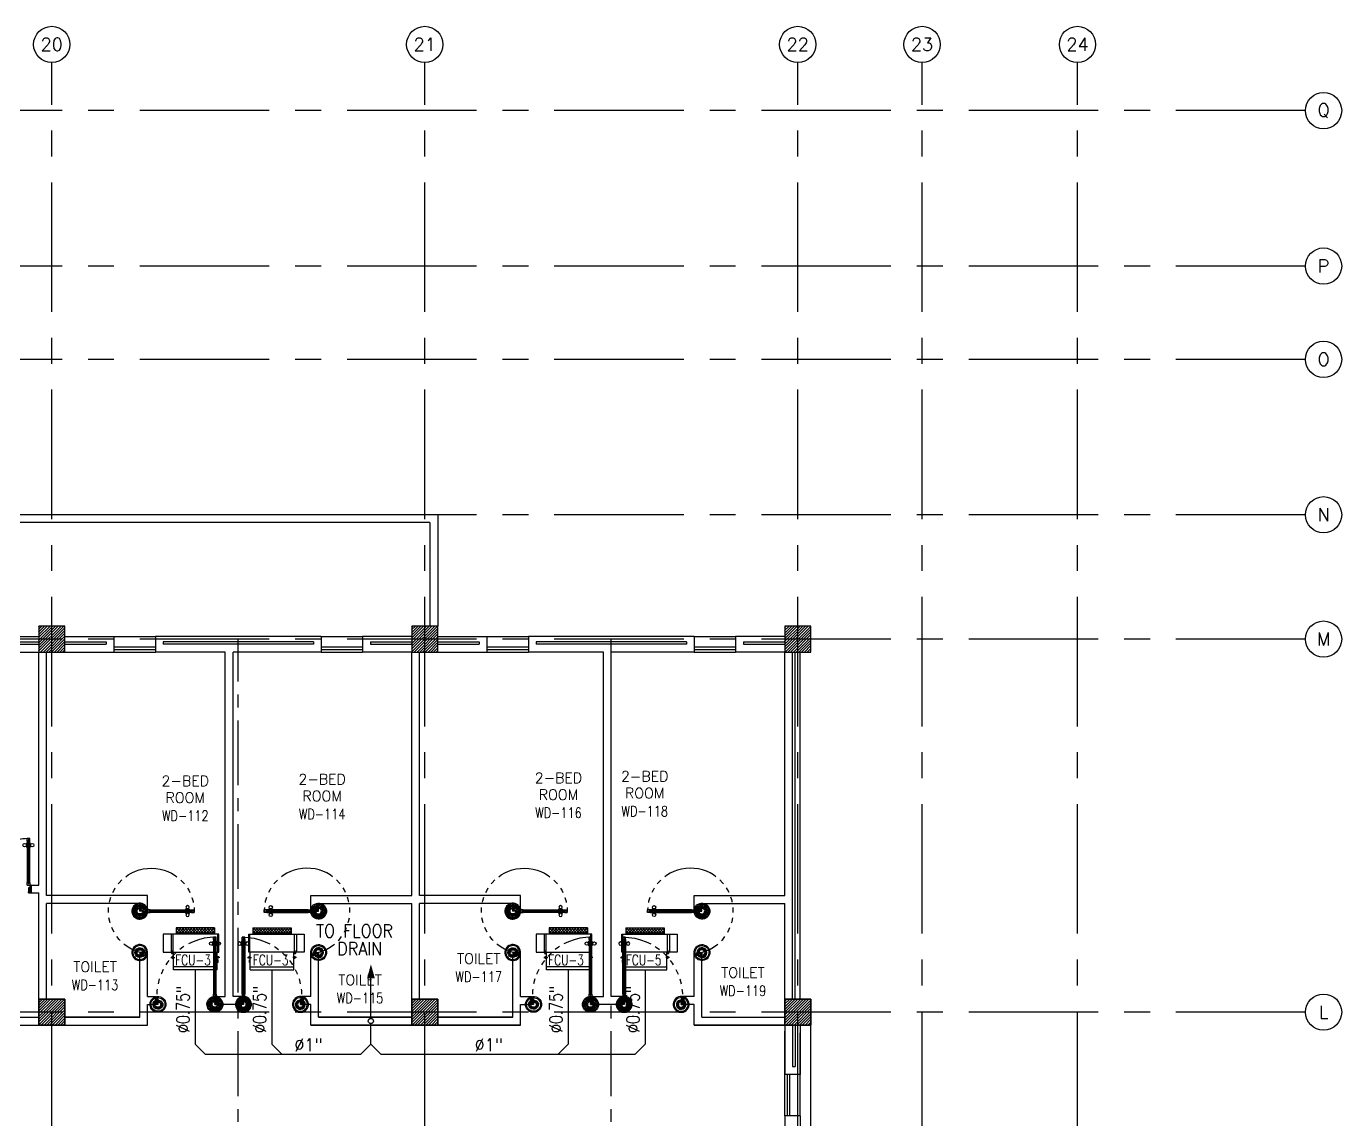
# Model space of a CAD drawing. Extents: x 417866242 to 417866469, y 43498047 to 43498124.
# Drawn here: x 417866443.47 to 417866468.86, y 43498103.13 to 43498124.24 of the extents above; entities that cross this region are included whole.
import ezdxf
from ezdxf.enums import TextEntityAlignment as Align

# ---------------------------------------------------------------- set-up
doc = ezdxf.new("R2010")
doc.units = 0
doc.header["$MEASUREMENT"] = 0
for name, pattern in [('CENTER', [2, 1.25, -0.25, 0.25, -0.25]), ('CENTERX2', [4, 2.5, -0.5, 0.5, -0.5]), ('HIDDEN', [0.375, 0.25, -0.125])]:
    doc.linetypes.add(name, pattern=pattern)
doc.layers.get('0').update_dxf_attribs({"linetype": 'CONTINUOUS'})
for name, color, linetype in [('AC-CD', 6, 'CONTINUOUS'), ('AC-TEXT', 2, 'CONTINUOUS'), ('AX-CR', 7, 'CONTINUOUS'), ('AX-TXT', 2, 'CONTINUOUS'), ('AXES', 11, 'CENTERX2'), ('AXES1', 11, 'CENTER'), ('COL', 11, 'CONTINUOUS'), ('DOOR', 11, 'CONTINUOUS'), ('FCU', 6, 'CONTINUOUS'), ('HAT', 11, 'CONTINUOUS'), ('INSUL', 11, 'CONTINUOUS'), ('M-TEXT', 2, 'CONTINUOUS'), ('P-SOLIDWASTE', 6, 'CONTINUOUS'), ('PROJ-L', 11, 'CONTINUOUS'), ('RM-NAME', 11, 'CONTINUOUS'), ('RM-NO', 11, 'CONTINUOUS'), ('WALL', 11, 'CONTINUOUS'), ('WIN', 11, 'CONTINUOUS')]:
    doc.layers.add(name, color=color, linetype=linetype)
doc.styles.add('ROMANS', font='ROMANS.shx', dxfattribs={"width": 0.6})

# ---------------------------------------------------------------- blocks, each defined once
blk = doc.blocks.new('*X62')
at = {"color": 0}
for p, q in [((253129, 177132), (253586, 177590)), ((253129, 177185), (253533, 177590)), ((253129, 177238), (253480, 177590)), ((253129, 177291), (253427, 177590)), ((253129, 177344), (253374, 177590)), ((253129, 177397), (253321, 177590)), ((253129, 177450), (253268, 177590)), ((253129, 177503), (253215, 177590)), ((253129, 177557), (253162, 177590)), ((253139, 177090), (253629, 177579)), ((253192, 177090), (253629, 177526)), ((253245, 177090), (253629, 177473)), ((253298, 177090), (253629, 177420)), ((253351, 177090), (253629, 177367)), ((253404, 177090), (253629, 177314)), ((253457, 177090), (253629, 177261)), ((253510, 177090), (253629, 177208)), ((253563, 177090), (253629, 177155)), ((253616, 177090), (253629, 177102))]:
    blk.add_line(p, q, dxfattribs=at)
blk = doc.blocks.new('*X63')
at = {"color": 0}
for p, q in [((245927, 177090), (246427, 177590)), ((245929, 177145), (246374, 177590)), ((245929, 177198), (246321, 177590)), ((245929, 177251), (246267, 177590)), ((245929, 177304), (246214, 177590)), ((245929, 177357), (246161, 177590)), ((245929, 177410), (246108, 177590)), ((245929, 177463), (246055, 177590)), ((245929, 177516), (246002, 177590)), ((245929, 177569), (245949, 177590)), ((245980, 177090), (246429, 177539)), ((246033, 177090), (246429, 177486)), ((246086, 177090), (246429, 177433)), ((246139, 177090), (246429, 177380)), ((246192, 177090), (246429, 177327)), ((246245, 177090), (246429, 177274)), ((246298, 177090), (246429, 177220)), ((246351, 177090), (246429, 177167)), ((246404, 177090), (246429, 177114))]:
    blk.add_line(p, q, dxfattribs=at)
blk = doc.blocks.new('*X64')
at = {"color": 0}
for p, q in [((238729, 177104), (239214, 177590)), ((238729, 177157), (239161, 177590)), ((238729, 177210), (239108, 177590)), ((238729, 177263), (239055, 177590)), ((238729, 177316), (239002, 177590)), ((238729, 177369), (238949, 177590)), ((238729, 177422), (238896, 177590)), ((238729, 177475), (238843, 177590)), ((238729, 177528), (238790, 177590)), ((238729, 177581), (238737, 177590)), ((238767, 177090), (239229, 177551)), ((238820, 177090), (239229, 177498)), ((238873, 177090), (239229, 177445)), ((238926, 177090), (239229, 177392)), ((238979, 177090), (239229, 177339)), ((239032, 177090), (239229, 177286)), ((239085, 177090), (239229, 177233)), ((239138, 177090), (239229, 177180)), ((239191, 177090), (239229, 177127))]:
    blk.add_line(p, q, dxfattribs=at)
blk = doc.blocks.new('DOOR100')
at = {"layer": 'DOOR', "color": 7, "linetype": 'ByBlock'}
for p, q in [((-75, 1250), (-75, 1300)), ((-75, 1300), (-25, 1300)), ((-25, 1300), (-75, 1300)), ((-58, 1250), (-58, 1270)), ((-42, 1270), (-58, 1270)), ((-42, 1250), (-42, 1270)), ((-25, 1250), (-25, 1300)), ((-91, 1205), (-91, 1140)), ((-82, 1205), (-91, 1205)), ((-82, 1140), (-91, 1140)), ((-82, 1128), (-82, 1218)), ((-75, 1218), (-82, 1218)), ((-82, 1205), (-82, 1140)), ((-75, 1128), (-82, 1128)), ((-58, 1250), (-75, 1250)), ((-25, 1250), (-42, 1250)), ((-25, 1218), (-18, 1218)), ((-25, 1128), (-18, 1128)), ((-18, 1128), (-18, 1218)), ((-18, 1205), (-18, 1140)), ((-18, 1205), (-9, 1205)), ((-18, 1140), (-9, 1140)), ((-9, 1205), (-9, 1140)), ((-1200, 0), (-1200, 150)), ((-1200, 150), (-1175, 150)), ((-1200, 150), (-1200, 0)), ((-1150, 0), (-1200, 114)), ((-1150, 0), (-1200, 40)), ((-1150, 0), (-1200, 0)), ((-1175, 150), (-1175, 100)), ((-1175, 100), (-1150, 100)), ((-1150, 0), (-1163, 100)), ((-1150, 100), (-1150, 0)), ((-75, 200), (-58, 200)), ((-75, 150), (-75, 200)), ((-75, 150), (-25, 150)), ((-58, 200), (-58, 180)), ((-58, 180), (-42, 180)), ((-50, 0), (0, 114)), ((-50, 100), (-50, 0)), ((-50, 0), (-37, 100)), ((-25, 100), (-50, 100)), ((-50, 0), (0, 40)), ((-50, 0), (0, 0)), ((-42, 200), (-25, 200)), ((-42, 180), (-42, 200)), ((-25, 200), (-25, 150)), ((0, 150), (-25, 150)), ((-25, 150), (-25, 100)), ((0, 0), (0, 150)), ((0, 150), (0, 0))]:
    blk.add_line(p, q, dxfattribs=at)
at = {"layer": 'DOOR', "linetype": 'ByBlock'}
for p, q in [((-75, 1250), (-75, 200)), ((-58, 200), (-58, 1250)), ((-42, 200), (-42, 1250)), ((-25, 200), (-25, 1250))]:
    blk.add_line(p, q, dxfattribs=at)
at = {"layer": 'DOOR', "color": 7, "linetype": 'ByBlock'}
for centre in [(-124, 1173), (24, 1173)]:
    blk.add_circle(centre, 32.4, dxfattribs=at)
at = {"layer": 'DOOR', "linetype": 'HIDDEN', "ltscale": 0.5}
blk.add_arc((-25, 150), 1150, 90, 180, dxfattribs=at)
at = {"layer": 'DOOR', "color": 7, "linetype": 'ByBlock'}
for centre, radius, start, end in [((-1150, 0), 154, 103.7142, 108.8947), ((-1150, 0), 134, 100.72, 111.8402), ((-1150, 0), 94.4, 90, 121.9818), ((-1150, 0), 74.4, 90, 132.2236), ((-1150, 0), 54.4, 90, 156.7926), ((-1150, 0), 34.4, 90, 180), ((-1150, 0), 14.4, 90, 180), ((-50, 0), 94.4, 58.0182, 90), ((-50, 0), 74.4, 47.7764, 90), ((-50, 0), 54.4, 23.2074, 90), ((-50, 0), 34.4, 0, 90), ((-50, 0), 14.4, 0, 90), ((-50, 0), 134, 68.1598, 79.28), ((-50, 0), 114, 64.0838, 77.3774), ((-50, 0), 154, 71.1053, 76.2858)]:
    blk.add_arc(centre, radius, start, end, dxfattribs=at)
blk = doc.blocks.new('DOOR90')
at = {"layer": 'DOOR', "color": 7, "linetype": 'ByBlock'}
for p, q in [((-150, 0), (0, 0)), ((-150, 0), (-150, -25)), ((0, -50), (-114, 0)), ((0, -50), (-40, 0)), ((0, -50), (0, 0)), ((-1000, -25), (-1050, -25)), ((-1050, -75), (-1050, -25)), ((-1050, -25), (-1050, -75)), ((-1000, -75), (-1050, -75)), ((-1000, -42), (-1020, -42)), ((-1020, -42), (-1020, -58)), ((-1000, -58), (-1020, -58)), ((-1000, -25), (-1000, -42)), ((-1000, -58), (-1000, -75)), ((-878, -18), (-968, -18)), ((-968, -25), (-968, -18)), ((-968, -75), (-968, -82)), ((-878, -82), (-968, -82)), ((-955, -9), (-890, -9)), ((-955, -18), (-955, -9)), ((-955, -18), (-890, -18)), ((-955, -82), (-890, -82)), ((-955, -82), (-955, -91)), ((-955, -91), (-890, -91)), ((-890, -18), (-890, -9)), ((-890, -82), (-890, -91)), ((-878, -25), (-878, -18)), ((-878, -75), (-878, -82)), ((-200, -25), (-150, -25)), ((-200, -42), (-200, -25)), ((-180, -42), (-200, -42)), ((-200, -58), (-180, -58)), ((-200, -75), (-200, -58)), ((-150, -75), (-200, -75)), ((-180, -58), (-180, -42)), ((-150, -25), (-100, -25)), ((-150, -75), (-150, -25)), ((-100, -25), (-100, -50)), ((0, -50), (-100, -37)), ((-100, -50), (0, -50)), ((-150, -875), (-100, -875)), ((-150, -900), (-150, -875)), ((-150, -900), (0, -900)), ((0, -900), (-150, -900)), ((0, -850), (-114, -900)), ((-100, -875), (-100, -850)), ((0, -850), (-100, -863)), ((-100, -850), (0, -850)), ((0, -850), (-40, -900)), ((0, -850), (0, -900))]:
    blk.add_line(p, q, dxfattribs=at)
at = {"layer": 'DOOR', "linetype": 'ByBlock'}
for p, q in [((-200, -25), (-1000, -25)), ((-200, -42), (-1000, -42)), ((-200, -58), (-1000, -58)), ((-1000, -75), (-200, -75))]:
    blk.add_line(p, q, dxfattribs=at)
at = {"layer": 'DOOR', "color": 7, "linetype": 'ByBlock'}
for centre in [(-923, 24), (-923, -124)]:
    blk.add_circle(centre, 32.4, dxfattribs=at)
for centre, radius, start, end in [((0, -50), 154, 161.1053, 166.2858), ((0, -50), 94.4, 148.0182, 180), ((0, -50), 134, 158.1598, 169.28), ((0, -50), 114, 154.0838, 167.3774), ((0, -50), 74.4, 137.7764, 180), ((0, -50), 54.4, 113.2074, 180), ((0, -50), 34.4, 90, 180), ((0, -50), 14.4, 90, 180), ((0, -850), 154, 193.7142, 198.8947), ((0, -850), 134, 190.72, 201.8402), ((0, -850), 94.4, 180, 211.9818), ((0, -850), 74.4, 180, 222.2236), ((0, -850), 54.4, 180, 246.7926), ((0, -850), 34.4, 180, 270), ((0, -850), 14.4, 180, 270)]:
    blk.add_arc(centre, radius, start, end, dxfattribs=at)
at = {"layer": 'DOOR', "linetype": 'HIDDEN', "ltscale": 0.5}
blk.add_arc((-222, -50), 828, 178.2701, 275.003, dxfattribs=at)
blk = doc.blocks.new('*X71')
at = {"color": 0}
for p, q in [((253129, 169920), (253599, 170390)), ((253129, 169973), (253545, 170390)), ((253129, 170026), (253492, 170390)), ((253129, 170079), (253439, 170390)), ((253129, 170132), (253386, 170390)), ((253129, 170185), (253333, 170390)), ((253129, 170238), (253280, 170390)), ((253129, 170291), (253227, 170390)), ((253129, 170344), (253174, 170390)), ((253152, 169890), (253629, 170367)), ((253205, 169890), (253629, 170314)), ((253258, 169890), (253629, 170261)), ((253311, 169890), (253629, 170208)), ((253364, 169890), (253629, 170155)), ((253417, 169890), (253629, 170102)), ((253470, 169890), (253629, 170049)), ((253523, 169890), (253629, 169996)), ((253576, 169890), (253629, 169942))]:
    blk.add_line(p, q, dxfattribs=at)
blk = doc.blocks.new('COL50')
at = {"layer": 'COL'}
blk.add_lwpolyline([(-250, 250), (-250, -250), (250, -250), (250, 250)], close=True, dxfattribs=at)
blk = doc.blocks.new('*X70')
at = {"color": 0}
for p, q in [((245929, 169932), (246386, 170390)), ((245929, 169985), (246333, 170390)), ((245929, 170038), (246280, 170390)), ((245929, 170091), (246227, 170390)), ((245929, 170144), (246174, 170390)), ((245929, 170197), (246121, 170390)), ((245929, 170250), (246068, 170390)), ((245929, 170303), (246015, 170390)), ((245929, 170357), (245962, 170390)), ((245939, 169890), (246429, 170379)), ((245992, 169890), (246429, 170326)), ((246045, 169890), (246429, 170273)), ((246098, 169890), (246429, 170220)), ((246151, 169890), (246429, 170167)), ((246204, 169890), (246429, 170114)), ((246257, 169890), (246429, 170061)), ((246310, 169890), (246429, 170008)), ((246363, 169890), (246429, 169955)), ((246416, 169890), (246429, 169902))]:
    blk.add_line(p, q, dxfattribs=at)
blk = doc.blocks.new('*X69')
at = {"color": 0}
for p, q in [((238727, 169890), (239227, 170390)), ((238729, 169945), (239174, 170390)), ((238729, 169998), (239121, 170390)), ((238729, 170051), (239067, 170390)), ((238729, 170104), (239014, 170390)), ((238729, 170157), (238961, 170390)), ((238729, 170210), (238908, 170390)), ((238729, 170263), (238855, 170390)), ((238729, 170316), (238802, 170390)), ((238729, 170369), (238749, 170390)), ((238780, 169890), (239229, 170339)), ((238833, 169890), (239229, 170286)), ((238886, 169890), (239229, 170233)), ((238939, 169890), (239229, 170180)), ((238992, 169890), (239229, 170127)), ((239045, 169890), (239229, 170074)), ((239098, 169890), (239229, 170020)), ((239151, 169890), (239229, 169967)), ((239204, 169890), (239229, 169914))]:
    blk.add_line(p, q, dxfattribs=at)
blk = doc.blocks.new('AXR')
at = {"layer": 'AX-CR'}
blk.add_circle((350, 0), 350, dxfattribs=at)
at = {"layer": 'AX-TXT', "style": 'ROMANS'}
blk.add_attdef('AX', text='', height=250, dxfattribs=at).set_placement((350, 0), align=Align.MIDDLE)
blk = doc.blocks.new('AXU')
at = {"layer": 'AX-CR'}
blk.add_circle((0, 350), 350, dxfattribs=at)
at = {"layer": 'AX-TXT', "style": 'ROMANS'}
blk.add_attdef('AX', text='', height=250, dxfattribs=at).set_placement((0, 350), align=Align.MIDDLE)
blk = doc.blocks.new('*X100')
at = {"color": 0}
for p, q in [((16890, -2467), (16943, -2414)), ((16890, -2520), (16990, -2420)), ((16990, -2565), (16890, -2465)), ((16890, -2573), (16990, -2473)), ((16990, -2619), (16890, -2519)), ((16890, -2626), (16990, -2526)), ((16990, -2512), (16892, -2414)), ((16990, -2459), (16945, -2414)), ((16990, -2672), (16890, -2572)), ((16890, -2679), (16990, -2579)), ((16990, -2725), (16890, -2625)), ((16890, -2732), (16990, -2632)), ((16990, -2778), (16890, -2678)), ((16890, -2785), (16990, -2685)), ((16990, -2831), (16890, -2731)), ((16890, -2838), (16990, -2738)), ((16990, -2884), (16890, -2784)), ((16890, -2891), (16990, -2791)), ((16990, -2937), (16890, -2837)), ((16890, -2944), (16990, -2844)), ((16990, -2990), (16890, -2890)), ((16890, -2997), (16990, -2897)), ((16990, -3043), (16890, -2943)), ((16890, -3050), (16990, -2950)), ((16990, -3096), (16890, -2996)), ((16890, -3103), (16990, -3003)), ((16990, -3149), (16890, -3049)), ((16944, -3155), (16890, -3102)), ((16892, -3155), (16990, -3056)), ((16945, -3155), (16990, -3109))]:
    blk.add_line(p, q, dxfattribs=at)
blk = doc.blocks.new('*X99')
at = {"color": 0}
for p, q in [((16890, -2467), (16943, -2414)), ((16890, -2520), (16990, -2420)), ((16990, -2565), (16890, -2465)), ((16890, -2573), (16990, -2473)), ((16990, -2619), (16890, -2519)), ((16890, -2626), (16990, -2526)), ((16990, -2512), (16892, -2414)), ((16990, -2459), (16945, -2414)), ((16990, -2672), (16890, -2572)), ((16890, -2679), (16990, -2579)), ((16990, -2725), (16890, -2625)), ((16890, -2732), (16990, -2632)), ((16990, -2778), (16890, -2678)), ((16890, -2785), (16990, -2685)), ((16990, -2831), (16890, -2731)), ((16890, -2838), (16990, -2738)), ((16990, -2884), (16890, -2784)), ((16890, -2891), (16990, -2791)), ((16990, -2937), (16890, -2837)), ((16890, -2944), (16990, -2844)), ((16990, -2990), (16890, -2890)), ((16890, -2997), (16990, -2897)), ((16990, -3043), (16890, -2943)), ((16890, -3050), (16990, -2950)), ((16990, -3096), (16890, -2996)), ((16890, -3103), (16990, -3003)), ((16990, -3149), (16890, -3049)), ((16944, -3155), (16890, -3102)), ((16892, -3155), (16990, -3056)), ((16945, -3155), (16990, -3109))]:
    blk.add_line(p, q, dxfattribs=at)
blk = doc.blocks.new('RM1')
at = {"layer": 'RM-NAME', "style": 'ROMANS'}
for tag, p in [('ROOMNAME1', (0, 324)), ('ROOMNAME2', (0, 0))]:
    blk.add_attdef(tag, text='', height=200, dxfattribs=at).set_placement(p, align=Align.MIDDLE)

msp = doc.modelspace()

# ---------------------------------------------------------------- linework, layer by layer
at = {"layer": 'AC-CD'}
for p, q in [((417866446.727, 43498106.023), (417866446.727, 43498104.592)), ((417866448.208, 43498106.023), (417866448.208, 43498104.592)), ((417866453.927, 43498106.023), (417866453.927, 43498104.592)), ((417866455.414, 43498106.023), (417866455.414, 43498104.592)), ((417866450.122, 43498105.088), (417866450.122, 43498105.908)), ((417866450.122, 43498104.592), (417866450.122, 43498104.988)), ((417866446.727, 43498104.592), (417866446.927, 43498104.392)), ((417866448.208, 43498104.592), (417866448.408, 43498104.392)), ((417866449.922, 43498104.392), (417866450.122, 43498104.592)), ((417866450.322, 43498104.392), (417866450.122, 43498104.592)), ((417866453.927, 43498104.592), (417866453.727, 43498104.392)), ((417866455.414, 43498104.592), (417866455.214, 43498104.392)), ((417866449.922, 43498104.392), (417866446.927, 43498104.392)), ((417866455.214, 43498104.392), (417866450.322, 43498104.392))]:
    msp.add_line(p, q, dxfattribs=at)
msp.add_circle((417866450.122, 43498105.038), 0.05, dxfattribs=at)
at = {"layer": 'AXES'}
for p, q in [((417866443.961, 43498046.724), (417866443.961, 43498123.537)), ((417866451.161, 43498046.724), (417866451.161, 43498123.537)), ((417866458.361, 43498046.724), (417866458.361, 43498123.537)), ((417866460.761, 43498046.724), (417866460.761, 43498123.537)), ((417866463.761, 43498046.724), (417866463.761, 43498123.537)), ((417866468.161, 43498122.609), (417866400.121, 43498122.609)), ((417866468.161, 43498119.609), (417866400.121, 43498119.609)), ((417866468.161, 43498117.809), (417866400.121, 43498117.809)), ((417866468.161, 43498114.809), (417866400.121, 43498114.809)), ((417866468.161, 43498112.409), (417866400.121, 43498112.409)), ((417866468.161, 43498105.209), (417866400.121, 43498105.209))]:
    msp.add_line(p, q, dxfattribs=at)
at = {"layer": 'AXES1'}
for p, q in [((417866447.561, 43498053.589), (417866447.561, 43498112.409)), ((417866454.761, 43498053.589), (417866454.761, 43498112.409))]:
    msp.add_line(p, q, dxfattribs=at)
at = {"layer": 'COL'}
for points in [[(417866444.211, 43498112.159), (417866444.211, 43498112.659), (417866443.711, 43498112.659), (417866443.711, 43498112.159)], [(417866451.411, 43498112.159), (417866451.411, 43498112.659), (417866450.911, 43498112.659), (417866450.911, 43498112.159)], [(417866458.611, 43498112.159), (417866458.611, 43498112.659), (417866458.111, 43498112.659), (417866458.111, 43498112.159)]]:
    msp.add_lwpolyline(points, close=True, dxfattribs=at)
at = {"layer": 'FCU', "color": 3}
for p, q in [((417866446.264, 43498106.712), (417866446.112, 43498106.712)), ((417866446.112, 43498106.712), (417866446.112, 43498106.369)), ((417866446.303, 43498106.369), (417866446.303, 43498106.712)), ((417866447.104, 43498106.834), (417866446.363, 43498106.834)), ((417866446.363, 43498106.834), (417866446.363, 43498106.712)), ((417866447.104, 43498106.734), (417866446.363, 43498106.734)), ((417866447.104, 43498106.834), (417866447.104, 43498106.712)), ((417866447.164, 43498106.369), (417866447.164, 43498106.712)), ((417866447.783, 43498106.369), (417866447.783, 43498106.712)), ((417866447.843, 43498106.834), (417866447.843, 43498106.712)), ((417866447.843, 43498106.834), (417866448.584, 43498106.834)), ((417866447.843, 43498106.734), (417866448.584, 43498106.734)), ((417866448.584, 43498106.834), (417866448.584, 43498106.712)), ((417866448.644, 43498106.369), (417866448.644, 43498106.712)), ((417866448.683, 43498106.712), (417866448.835, 43498106.712)), ((417866448.835, 43498106.712), (417866448.835, 43498106.369)), ((417866453.464, 43498106.712), (417866453.312, 43498106.712)), ((417866453.312, 43498106.712), (417866453.312, 43498106.369)), ((417866453.503, 43498106.369), (417866453.503, 43498106.712)), ((417866454.304, 43498106.834), (417866453.563, 43498106.834)), ((417866453.563, 43498106.834), (417866453.563, 43498106.712)), ((417866454.304, 43498106.734), (417866453.563, 43498106.734)), ((417866454.304, 43498106.834), (417866454.304, 43498106.712)), ((417866454.364, 43498106.369), (417866454.364, 43498106.712)), ((417866454.983, 43498106.369), (417866454.983, 43498106.712)), ((417866455.043, 43498106.834), (417866455.043, 43498106.712)), ((417866455.043, 43498106.834), (417866455.784, 43498106.834)), ((417866455.043, 43498106.734), (417866455.784, 43498106.734)), ((417866455.784, 43498106.834), (417866455.784, 43498106.712)), ((417866455.844, 43498106.369), (417866455.844, 43498106.712)), ((417866455.883, 43498106.712), (417866456.035, 43498106.712)), ((417866456.035, 43498106.712), (417866456.035, 43498106.369)), ((417866446.112, 43498106.369), (417866446.264, 43498106.369)), ((417866446.261, 43498106.265), (417866446.334, 43498106.265)), ((417866446.276, 43498106.344), (417866446.276, 43498106.369)), ((417866446.276, 43498106.344), (417866446.296, 43498106.344)), ((417866446.281, 43498106.275), (417866446.311, 43498106.275)), ((417866446.281, 43498106.255), (417866446.281, 43498106.275)), ((417866446.281, 43498106.255), (417866446.311, 43498106.255)), ((417866446.286, 43498106.328), (417866446.286, 43498106.396)), ((417866446.296, 43498106.344), (417866446.296, 43498106.369)), ((417866446.296, 43498106.235), (417866446.296, 43498106.292)), ((417866447.206, 43498106.265), (417866447.133, 43498106.265)), ((417866447.186, 43498106.275), (417866447.156, 43498106.275)), ((417866447.186, 43498106.255), (417866447.156, 43498106.255)), ((417866447.171, 43498106.22), (417866447.156, 43498106.22)), ((417866447.171, 43498106.245), (417866447.171, 43498106.292)), ((417866447.171, 43498106.165), (417866447.171, 43498106.22)), ((417866447.186, 43498106.255), (417866447.186, 43498106.275)), ((417866447.742, 43498106.265), (417866447.814, 43498106.265)), ((417866447.761, 43498106.255), (417866447.761, 43498106.275)), ((417866447.761, 43498106.275), (417866447.791, 43498106.275)), ((417866447.761, 43498106.255), (417866447.791, 43498106.255)), ((417866447.776, 43498106.245), (417866447.776, 43498106.292)), ((417866447.776, 43498106.22), (417866447.791, 43498106.22)), ((417866447.776, 43498106.165), (417866447.776, 43498106.22)), ((417866448.686, 43498106.265), (417866448.613, 43498106.265)), ((417866448.666, 43498106.275), (417866448.636, 43498106.275)), ((417866448.666, 43498106.255), (417866448.636, 43498106.255)), ((417866448.651, 43498106.344), (417866448.651, 43498106.369)), ((417866448.671, 43498106.344), (417866448.651, 43498106.344)), ((417866448.651, 43498106.235), (417866448.651, 43498106.292)), ((417866448.661, 43498106.328), (417866448.661, 43498106.396)), ((417866448.666, 43498106.255), (417866448.666, 43498106.275)), ((417866448.671, 43498106.344), (417866448.671, 43498106.369)), ((417866448.835, 43498106.369), (417866448.683, 43498106.369)), ((417866453.312, 43498106.369), (417866453.464, 43498106.369)), ((417866453.461, 43498106.265), (417866453.534, 43498106.265)), ((417866453.476, 43498106.344), (417866453.476, 43498106.369)), ((417866453.476, 43498106.344), (417866453.496, 43498106.344)), ((417866453.481, 43498106.275), (417866453.511, 43498106.275)), ((417866453.481, 43498106.255), (417866453.481, 43498106.275)), ((417866453.481, 43498106.255), (417866453.511, 43498106.255)), ((417866453.486, 43498106.328), (417866453.486, 43498106.396)), ((417866453.496, 43498106.344), (417866453.496, 43498106.369)), ((417866453.496, 43498106.235), (417866453.496, 43498106.292)), ((417866454.406, 43498106.265), (417866454.333, 43498106.265)), ((417866454.386, 43498106.275), (417866454.356, 43498106.275)), ((417866454.386, 43498106.255), (417866454.356, 43498106.255)), ((417866454.371, 43498106.22), (417866454.356, 43498106.22)), ((417866454.371, 43498106.245), (417866454.371, 43498106.292)), ((417866454.371, 43498106.165), (417866454.371, 43498106.22)), ((417866454.386, 43498106.255), (417866454.386, 43498106.275)), ((417866454.942, 43498106.265), (417866455.014, 43498106.265)), ((417866454.961, 43498106.255), (417866454.961, 43498106.275)), ((417866454.961, 43498106.275), (417866454.991, 43498106.275)), ((417866454.961, 43498106.255), (417866454.991, 43498106.255)), ((417866454.976, 43498106.245), (417866454.976, 43498106.292)), ((417866454.976, 43498106.22), (417866454.991, 43498106.22)), ((417866454.976, 43498106.165), (417866454.976, 43498106.22)), ((417866455.886, 43498106.265), (417866455.813, 43498106.265)), ((417866455.866, 43498106.275), (417866455.836, 43498106.275)), ((417866455.866, 43498106.255), (417866455.836, 43498106.255)), ((417866455.851, 43498106.344), (417866455.851, 43498106.369)), ((417866455.871, 43498106.344), (417866455.851, 43498106.344)), ((417866455.851, 43498106.235), (417866455.851, 43498106.292)), ((417866455.861, 43498106.328), (417866455.861, 43498106.396)), ((417866455.866, 43498106.255), (417866455.866, 43498106.275)), ((417866455.871, 43498106.344), (417866455.871, 43498106.369)), ((417866456.035, 43498106.369), (417866455.883, 43498106.369)), ((417866447.156, 43498106.083), (417866446.311, 43498106.083)), ((417866447.171, 43498106.165), (417866447.156, 43498106.165)), ((417866447.776, 43498106.165), (417866447.791, 43498106.165)), ((417866447.791, 43498106.083), (417866448.636, 43498106.083)), ((417866454.356, 43498106.083), (417866453.511, 43498106.083)), ((417866454.371, 43498106.165), (417866454.356, 43498106.165)), ((417866454.976, 43498106.165), (417866454.991, 43498106.165)), ((417866454.991, 43498106.083), (417866455.836, 43498106.083))]:
    msp.add_line(p, q, dxfattribs=at)
at = {"layer": 'FCU', "color": 6}
for p, q in [((417866446.264, 43498106.712), (417866446.264, 43498106.369)), ((417866447.184, 43498106.712), (417866446.264, 43498106.712)), ((417866447.184, 43498106.369), (417866447.184, 43498106.712)), ((417866447.763, 43498106.369), (417866447.763, 43498106.712)), ((417866447.763, 43498106.712), (417866448.683, 43498106.712)), ((417866448.683, 43498106.712), (417866448.683, 43498106.369)), ((417866453.464, 43498106.712), (417866453.464, 43498106.369)), ((417866454.384, 43498106.712), (417866453.464, 43498106.712)), ((417866454.384, 43498106.369), (417866454.384, 43498106.712)), ((417866454.963, 43498106.369), (417866454.963, 43498106.712)), ((417866454.963, 43498106.712), (417866455.883, 43498106.712)), ((417866455.883, 43498106.712), (417866455.883, 43498106.369)), ((417866446.264, 43498106.369), (417866447.184, 43498106.369)), ((417866446.311, 43498106.023), (417866446.311, 43498106.369)), ((417866447.156, 43498106.023), (417866447.156, 43498106.369)), ((417866448.683, 43498106.369), (417866447.763, 43498106.369)), ((417866447.791, 43498106.023), (417866447.791, 43498106.369)), ((417866448.636, 43498106.023), (417866448.636, 43498106.369)), ((417866453.464, 43498106.369), (417866454.384, 43498106.369)), ((417866453.511, 43498106.023), (417866453.511, 43498106.369)), ((417866454.356, 43498106.023), (417866454.356, 43498106.369)), ((417866455.883, 43498106.369), (417866454.963, 43498106.369)), ((417866454.991, 43498106.023), (417866454.991, 43498106.369)), ((417866455.836, 43498106.023), (417866455.836, 43498106.369)), ((417866447.156, 43498106.023), (417866446.311, 43498106.023)), ((417866447.791, 43498106.023), (417866448.636, 43498106.023)), ((417866454.356, 43498106.023), (417866453.511, 43498106.023)), ((417866454.991, 43498106.023), (417866455.836, 43498106.023))]:
    msp.add_line(p, q, dxfattribs=at)
at = {"layer": 'INSUL'}
for p, q in [((417866442.711, 43498112.359), (417866443.711, 43498112.359)), ((417866442.711, 43498112.309), (417866443.711, 43498112.309)), ((417866444.211, 43498112.359), (417866445.011, 43498112.359)), ((417866444.211, 43498112.309), (417866445.011, 43498112.309)), ((417866445.011, 43498112.359), (417866445.011, 43498112.309)), ((417866446.111, 43498112.359), (417866446.111, 43498112.309)), ((417866449.011, 43498112.359), (417866446.111, 43498112.359)), ((417866449.011, 43498112.309), (417866446.111, 43498112.309)), ((417866449.011, 43498112.359), (417866449.011, 43498112.309)), ((417866450.111, 43498112.359), (417866450.111, 43498112.309)), ((417866450.111, 43498112.359), (417866450.911, 43498112.359)), ((417866450.111, 43498112.309), (417866450.911, 43498112.309)), ((417866451.411, 43498112.359), (417866452.211, 43498112.359)), ((417866451.411, 43498112.309), (417866452.211, 43498112.309)), ((417866452.211, 43498112.359), (417866452.211, 43498112.309)), ((417866453.311, 43498112.359), (417866453.311, 43498112.309)), ((417866456.211, 43498112.359), (417866453.311, 43498112.359)), ((417866456.211, 43498112.309), (417866453.311, 43498112.309)), ((417866456.211, 43498112.359), (417866456.211, 43498112.309)), ((417866457.311, 43498112.359), (417866457.311, 43498112.309)), ((417866457.311, 43498112.359), (417866458.111, 43498112.359)), ((417866457.311, 43498112.309), (417866458.111, 43498112.309)), ((417866458.261, 43498105.459), (417866458.261, 43498112.159)), ((417866458.311, 43498105.459), (417866458.311, 43498112.159)), ((417866458.261, 43498104.959), (417866458.261, 43498104.158)), ((417866458.311, 43498104.959), (417866458.311, 43498104.158)), ((417866458.261, 43498104.158), (417866458.311, 43498104.158))]:
    msp.add_line(p, q, dxfattribs=at)
at = {"layer": 'P-SOLIDWASTE'}
for points in [[(417866450.122, 43498106.133, 0, 0.15, 0), (417866450.122, 43498105.861, 0.15, 0.15, 0)], [(417866449.57, 43498104.392, 0, 0.15, 0), (417866449.297, 43498104.392, 0.15, 0.15, 0)], [(417866452.74, 43498104.392, 0, 0.15, 0), (417866453.012, 43498104.392, 0.15, 0.15, 0)]]:
    msp.add_lwpolyline(points, format="xyseb", dxfattribs=at)
at = {"layer": 'PROJ-L', "linetype": 'Continuous'}
for p, q in [((417866451.411, 43498114.809), (417866432.911, 43498114.809)), ((417866451.261, 43498114.659), (417866433.061, 43498114.659)), ((417866451.261, 43498114.659), (417866451.261, 43498112.659)), ((417866451.411, 43498114.809), (417866451.411, 43498112.659))]:
    msp.add_line(p, q, dxfattribs=at)
at = {"layer": 'PROJ-L'}
msp.add_line((417866458.611, 43498098.259), (417866458.611, 43498104.959), dxfattribs=at)
at = {"layer": 'WALL'}
for p, q in [((417866442.561, 43498112.459), (417866443.711, 43498112.459)), ((417866444.211, 43498112.459), (417866445.161, 43498112.459)), ((417866445.161, 43498112.459), (417866445.161, 43498112.159)), ((417866445.961, 43498112.459), (417866445.961, 43498112.159)), ((417866449.161, 43498112.459), (417866445.961, 43498112.459)), ((417866449.161, 43498112.459), (417866449.161, 43498112.159)), ((417866449.961, 43498112.459), (417866449.961, 43498112.159)), ((417866450.911, 43498112.459), (417866449.961, 43498112.459)), ((417866451.411, 43498112.459), (417866452.361, 43498112.459)), ((417866452.361, 43498112.459), (417866452.361, 43498112.159)), ((417866453.161, 43498112.459), (417866453.161, 43498112.159)), ((417866456.361, 43498112.459), (417866453.161, 43498112.459)), ((417866456.361, 43498112.459), (417866456.361, 43498112.159)), ((417866457.161, 43498112.459), (417866457.161, 43498112.159)), ((417866458.111, 43498112.459), (417866457.161, 43498112.459)), ((417866442.561, 43498112.159), (417866443.711, 43498112.159)), ((417866443.711, 43498107.659), (417866443.711, 43498112.159)), ((417866443.861, 43498107.459), (417866443.861, 43498112.159)), ((417866444.211, 43498112.159), (417866445.161, 43498112.159)), ((417866447.311, 43498112.159), (417866445.961, 43498112.159)), ((417866447.311, 43498105.509), (417866447.311, 43498112.159)), ((417866449.161, 43498112.159), (417866447.461, 43498112.159)), ((417866447.461, 43498105.509), (417866447.461, 43498112.159)), ((417866450.911, 43498112.159), (417866449.961, 43498112.159)), ((417866450.911, 43498107.459), (417866450.911, 43498112.159)), ((417866451.061, 43498107.459), (417866451.061, 43498112.159)), ((417866451.411, 43498112.159), (417866452.361, 43498112.159)), ((417866454.611, 43498112.159), (417866453.161, 43498112.159)), ((417866454.611, 43498105.509), (417866454.611, 43498112.159)), ((417866456.361, 43498112.159), (417866454.761, 43498112.159)), ((417866454.761, 43498105.509), (417866454.761, 43498112.159)), ((417866458.111, 43498112.159), (417866457.161, 43498112.159)), ((417866458.111, 43498107.459), (417866458.111, 43498112.159)), ((417866458.411, 43498105.459), (417866458.411, 43498112.159)), ((417866443.561, 43498107.509), (417866443.561, 43498107.659)), ((417866443.711, 43498105.459), (417866443.711, 43498107.509)), ((417866445.811, 43498107.459), (417866443.861, 43498107.459)), ((417866445.661, 43498107.309), (417866443.861, 43498107.309)), ((417866443.861, 43498105.459), (417866443.861, 43498107.309)), ((417866445.661, 43498107.209), (417866445.661, 43498107.309)), ((417866445.811, 43498107.209), (417866445.811, 43498107.459)), ((417866448.961, 43498107.209), (417866448.961, 43498107.459)), ((417866448.961, 43498107.459), (417866450.911, 43498107.459)), ((417866449.111, 43498107.209), (417866449.111, 43498107.309)), ((417866449.111, 43498107.309), (417866450.911, 43498107.309)), ((417866450.911, 43498105.459), (417866450.911, 43498107.309)), ((417866453.011, 43498107.459), (417866451.061, 43498107.459)), ((417866452.861, 43498107.309), (417866451.061, 43498107.309)), ((417866451.061, 43498105.459), (417866451.061, 43498107.309)), ((417866452.861, 43498107.209), (417866452.861, 43498107.309)), ((417866453.011, 43498107.209), (417866453.011, 43498107.459)), ((417866456.361, 43498107.209), (417866456.361, 43498107.459)), ((417866456.361, 43498107.459), (417866458.111, 43498107.459)), ((417866456.511, 43498107.209), (417866456.511, 43498107.309)), ((417866456.511, 43498107.309), (417866458.111, 43498107.309)), ((417866458.111, 43498105.459), (417866458.111, 43498107.309)), ((417866445.811, 43498107.209), (417866445.661, 43498107.209)), ((417866448.961, 43498107.209), (417866449.111, 43498107.209)), ((417866453.011, 43498107.209), (417866452.861, 43498107.209)), ((417866456.361, 43498107.209), (417866456.511, 43498107.209)), ((417866445.811, 43498106.309), (417866445.661, 43498106.309)), ((417866445.661, 43498105.109), (417866445.661, 43498106.309)), ((417866445.811, 43498105.509), (417866445.811, 43498106.309)), ((417866448.961, 43498106.309), (417866449.111, 43498106.309)), ((417866448.961, 43498105.509), (417866448.961, 43498106.309)), ((417866449.111, 43498105.109), (417866449.111, 43498106.309)), ((417866453.011, 43498106.309), (417866452.861, 43498106.309)), ((417866452.861, 43498105.109), (417866452.861, 43498106.309)), ((417866453.011, 43498105.509), (417866453.011, 43498106.309)), ((417866456.361, 43498106.309), (417866456.511, 43498106.309)), ((417866456.361, 43498105.509), (417866456.361, 43498106.309)), ((417866456.511, 43498105.109), (417866456.511, 43498106.309)), ((417866445.811, 43498104.959), (417866445.811, 43498105.359)), ((417866448.961, 43498104.959), (417866448.961, 43498105.359)), ((417866453.011, 43498104.959), (417866453.011, 43498105.359)), ((417866456.361, 43498104.959), (417866456.361, 43498105.359)), ((417866458.111, 43498104.959), (417866458.111, 43498104.008)), ((417866458.411, 43498104.959), (417866458.411, 43498104.809)), ((417866458.111, 43498104.008), (417866458.111, 43498104.843)), ((417866458.411, 43498104.008), (417866458.411, 43498104.809)), ((417866458.411, 43498104.809), (417866458.411, 43498104.008)), ((417866458.411, 43498104.008), (417866458.111, 43498104.008)), ((417866458.411, 43498103.208), (417866458.111, 43498103.208)), ((417866458.361, 43498103.208), (417866458.111, 43498103.208)), ((417866458.411, 43498103.208), (417866458.111, 43498103.208)), ((417866458.111, 43498103.208), (417866458.111, 43498102.559)), ((417866458.411, 43498103.208), (417866458.311, 43498103.208)), ((417866458.411, 43498103.208), (417866458.361, 43498103.208)), ((417866458.411, 43498103.208), (417866458.411, 43498102.009))]:
    msp.add_line(p, q, dxfattribs=at)
at = {"layer": 'WALL', "linetype": 'ByBlock'}
for p, q in [((417866443.561, 43498107.659), (417866443.711, 43498107.659)), ((417866443.561, 43498107.509), (417866443.711, 43498107.509)), ((417866445.811, 43498105.509), (417866445.961, 43498105.509)), ((417866447.161, 43498105.509), (417866447.311, 43498105.509)), ((417866447.611, 43498105.509), (417866447.461, 43498105.509)), ((417866448.961, 43498105.509), (417866448.811, 43498105.509)), ((417866453.011, 43498105.509), (417866453.211, 43498105.509)), ((417866454.411, 43498105.509), (417866454.611, 43498105.509)), ((417866454.961, 43498105.509), (417866454.761, 43498105.509)), ((417866456.361, 43498105.509), (417866456.161, 43498105.509)), ((417866445.811, 43498105.359), (417866445.961, 43498105.359)), ((417866447.611, 43498105.359), (417866447.161, 43498105.359)), ((417866448.961, 43498105.359), (417866448.811, 43498105.359)), ((417866453.011, 43498105.359), (417866453.211, 43498105.359)), ((417866454.961, 43498105.359), (417866454.411, 43498105.359)), ((417866456.361, 43498105.359), (417866456.161, 43498105.359)), ((417866441.936, 43498104.959), (417866443.711, 43498104.959)), ((417866442.086, 43498105.109), (417866443.711, 43498105.109)), ((417866444.211, 43498105.109), (417866445.661, 43498105.109)), ((417866445.661, 43498105.109), (417866444.211, 43498105.109)), ((417866444.211, 43498104.959), (417866445.811, 43498104.959)), ((417866444.211, 43498104.959), (417866445.811, 43498104.959)), ((417866450.911, 43498104.959), (417866448.961, 43498104.959)), ((417866450.911, 43498104.959), (417866448.961, 43498104.959)), ((417866448.961, 43498104.959), (417866450.911, 43498104.959)), ((417866450.911, 43498105.109), (417866449.111, 43498105.109)), ((417866449.111, 43498105.109), (417866450.911, 43498105.109)), ((417866449.111, 43498105.109), (417866450.911, 43498105.109)), ((417866451.407, 43498105.109), (417866452.861, 43498105.109)), ((417866451.407, 43498105.109), (417866452.861, 43498105.109)), ((417866452.861, 43498105.109), (417866451.407, 43498105.109)), ((417866452.861, 43498105.109), (417866451.407, 43498105.109)), ((417866451.407, 43498104.959), (417866453.011, 43498104.959)), ((417866451.407, 43498104.959), (417866453.011, 43498104.959)), ((417866453.011, 43498104.959), (417866451.407, 43498104.959)), ((417866458.136, 43498104.959), (417866456.361, 43498104.959)), ((417866458.136, 43498104.959), (417866456.361, 43498104.959)), ((417866456.361, 43498104.959), (417866458.136, 43498104.959)), ((417866456.511, 43498105.109), (417866458.111, 43498105.109)), ((417866456.511, 43498105.109), (417866458.111, 43498105.109))]:
    msp.add_line(p, q, dxfattribs=at)
at = {"layer": 'WALL', "color": 2, "linetype": 'ByBlock'}
for p, q in [((417866445.961, 43498105.359), (417866445.961, 43498105.509)), ((417866447.161, 43498105.359), (417866447.161, 43498105.509)), ((417866447.611, 43498105.359), (417866447.611, 43498105.509)), ((417866448.811, 43498105.359), (417866448.811, 43498105.509)), ((417866453.211, 43498105.359), (417866453.211, 43498105.509)), ((417866454.411, 43498105.359), (417866454.411, 43498105.509)), ((417866454.961, 43498105.359), (417866454.961, 43498105.509)), ((417866456.161, 43498105.359), (417866456.161, 43498105.509))]:
    msp.add_line(p, q, dxfattribs=at)
at = {"layer": 'WALL', "linetype": 'ByBlock', "ltscale": 0.3}
for points in [[(417866444.211, 43498112.659), (417866443.711, 43498112.659), (417866443.711, 43498112.159), (417866444.211, 43498112.159)], [(417866451.411, 43498112.659), (417866450.909, 43498112.659), (417866450.909, 43498112.159), (417866451.411, 43498112.159)], [(417866458.611, 43498112.659), (417866458.111, 43498112.659), (417866458.111, 43498112.159), (417866458.611, 43498112.159)], [(417866444.211, 43498105.459), (417866443.711, 43498105.459), (417866443.711, 43498104.959), (417866444.211, 43498104.959)], [(417866451.411, 43498105.459), (417866450.911, 43498105.459), (417866450.911, 43498104.959), (417866451.411, 43498104.959)], [(417866458.611, 43498105.459), (417866458.111, 43498105.459), (417866458.111, 43498104.959), (417866458.611, 43498104.959)]]:
    msp.add_lwpolyline(points, close=True, dxfattribs=at)
at = {"layer": 'WIN'}
for p, q in [((417866445.161, 43498112.459), (417866445.961, 43498112.459)), ((417866449.161, 43498112.459), (417866449.961, 43498112.459)), ((417866452.361, 43498112.459), (417866453.161, 43498112.459)), ((417866456.361, 43498112.459), (417866457.161, 43498112.459)), ((417866445.161, 43498112.259), (417866445.961, 43498112.259)), ((417866445.161, 43498112.209), (417866445.961, 43498112.209)), ((417866445.161, 43498112.159), (417866445.961, 43498112.159)), ((417866449.161, 43498112.259), (417866449.961, 43498112.259)), ((417866449.161, 43498112.209), (417866449.961, 43498112.209)), ((417866449.161, 43498112.159), (417866449.961, 43498112.159)), ((417866452.361, 43498112.259), (417866453.161, 43498112.259)), ((417866452.361, 43498112.209), (417866453.161, 43498112.209)), ((417866452.361, 43498112.159), (417866453.161, 43498112.159)), ((417866456.361, 43498112.259), (417866457.161, 43498112.259)), ((417866456.361, 43498112.209), (417866457.161, 43498112.209)), ((417866456.361, 43498112.159), (417866457.161, 43498112.159)), ((417866458.111, 43498103.208), (417866458.111, 43498104.008)), ((417866458.111, 43498104.007), (417866458.111, 43498104.008)), ((417866458.161, 43498103.208), (417866458.161, 43498104.008)), ((417866458.161, 43498103.208), (417866458.161, 43498104.008)), ((417866458.211, 43498103.208), (417866458.211, 43498104.008)), ((417866458.411, 43498103.208), (417866458.411, 43498104.008)), ((417866458.411, 43498104.007), (417866458.411, 43498104.008)), ((417866458.111, 43498103.208), (417866458.111, 43498103.209)), ((417866458.361, 43498103.208), (417866458.361, 43498103.209)), ((417866458.411, 43498103.208), (417866458.411, 43498103.209))]:
    msp.add_line(p, q, dxfattribs=at)

# ---------------------------------------------------------------- block references
at = {"layer": 'AXES', "xscale": 0.0009999871253967285, "yscale": 0.001000002026557922, "zscale": 0.001}
for name, p, values in [('AXU', (417866443.961, 43498123.537), {'AX': '20'}), ('AXU', (417866451.161, 43498123.537), {'AX': '21'}), ('AXU', (417866458.361, 43498123.537), {'AX': '22'}), ('AXU', (417866460.761, 43498123.537), {'AX': '23'}), ('AXU', (417866463.761, 43498123.537), {'AX': '24'}), ('AXR', (417866468.161, 43498122.609), {'AX': 'Q'}), ('AXR', (417866468.161, 43498119.609), {'AX': 'P'}), ('AXR', (417866468.161, 43498117.809), {'AX': 'O'}), ('AXR', (417866468.161, 43498114.809), {'AX': 'N'}), ('AXR', (417866468.161, 43498112.409), {'AX': 'M'}), ('AXR', (417866468.161, 43498105.209), {'AX': 'L'})]:
    msp.add_blockref(name, p, dxfattribs=at).add_auto_attribs(values)
at = {"layer": 'COL', "xscale": -0.0009999871253967285, "yscale": 0.001000002026557922, "zscale": 0.001}
for p in [(417866443.961, 43498105.209), (417866451.161, 43498105.209), (417866458.361, 43498105.209)]:
    msp.add_blockref('COL50', p, dxfattribs=at)
at = {"layer": 'DOOR', "color": 0, "linetype": 'ByBlock', "xscale": 0.001000002026557922, "yscale": 0.001000002026557922, "zscale": 0.001, "rotation": 270}
msp.add_blockref('DOOR90', (417866443.561, 43498107.509), dxfattribs=at)
at = {"layer": 'DOOR', "color": 0, "linetype": 'ByBlock', "yscale": 0.001000002026557922, "zscale": 0.001}
for name, p, xscale in [('DOOR90', (417866445.661, 43498107.209), -0.0009999871253967285), ('DOOR90', (417866449.111, 43498107.209), 0.0009999871253967285), ('DOOR90', (417866452.861, 43498107.209), -0.0009999871253967285), ('DOOR90', (417866456.511, 43498107.209), 0.0009999871253967285), ('DOOR100', (417866447.161, 43498105.359), 0.0009999871253967285), ('DOOR100', (417866447.611, 43498105.359), -0.0009999871253967285), ('DOOR100', (417866454.411, 43498105.359), 0.0009999871253967285), ('DOOR100', (417866454.961, 43498105.359), -0.0009999871253967285)]:
    msp.add_blockref(name, p, dxfattribs=dict(at, xscale=xscale))
at = {"layer": 'FCU', "color": 11, "xscale": 0.001000002026557922, "yscale": 0.001000002026557922, "zscale": 0.001, "rotation": 90}
for p in [(417866443.949, 43498089.844), (417866451.149, 43498089.844)]:
    msp.add_blockref('*X100', p, dxfattribs=at)
at = {"layer": 'FCU', "color": 11, "extrusion": (0, 0, -1), "xscale": 0.001000002026557922, "yscale": 0.001000002026557922, "zscale": -0.001, "rotation": 90}
for p in [(-417866450.998, 43498089.844), (-417866458.198, 43498089.844)]:
    msp.add_blockref('*X99', p, dxfattribs=at)
at = {"layer": 'HAT', "xscale": 0.0009999871253967285, "yscale": 0.001000002026557922, "zscale": 0.001}
for name in ['*X64', '*X63', '*X62', '*X69', '*X70', '*X71']:
    msp.add_blockref(name, (417866204.982, 43497935.069), dxfattribs=at)
at = {"layer": 'RM-NAME'}
ref = msp.add_blockref('RM1', (417866446.538, 43498109.349), dxfattribs=dict(at, xscale=0.0009999871253967285, yscale=0.001000002026557922, zscale=0.001))
ref.add_attrib('ROOMNO', 'WD-112', dxfattribs={"layer": 'RM-NO', "height": 0.2, "style": 'ROMANS', "width": 0.8}).set_placement((417866446.538, 43498108.999), align=Align.MIDDLE)
ref.add_attrib('ROOMNAME2', 'ROOM', dxfattribs={"height": 0.2, "style": 'ROMANS'}).set_placement((417866446.538, 43498109.349), align=Align.MIDDLE)
ref.add_attrib('ROOMNAME1', '2-BED', dxfattribs={"height": 0.2, "style": 'ROMANS'}).set_placement((417866446.538, 43498109.673), align=Align.MIDDLE)
ref = msp.add_blockref('RM1', (417866449.18, 43498109.381), dxfattribs=dict(at, xscale=0.0009999871253967285, yscale=0.001000002026557922, zscale=0.001))
ref.add_attrib('ROOMNO', 'WD-114', dxfattribs={"layer": 'RM-NO', "height": 0.2, "style": 'ROMANS', "width": 0.8}).set_placement((417866449.18, 43498109.031), align=Align.MIDDLE)
ref.add_attrib('ROOMNAME2', 'ROOM', dxfattribs={"height": 0.2, "style": 'ROMANS'}).set_placement((417866449.18, 43498109.381), align=Align.MIDDLE)
ref.add_attrib('ROOMNAME1', '2-BED', dxfattribs={"height": 0.2, "style": 'ROMANS'}).set_placement((417866449.18, 43498109.705), align=Align.MIDDLE)
ref = msp.add_blockref('RM1', (417866453.742, 43498109.407), dxfattribs=dict(at, xscale=0.0009999871253967285, yscale=0.001000002026557922, zscale=0.001))
ref.add_attrib('ROOMNO', 'WD-116', dxfattribs={"layer": 'RM-NO', "height": 0.2, "style": 'ROMANS', "width": 0.8}).set_placement((417866453.742, 43498109.057), align=Align.MIDDLE)
ref.add_attrib('ROOMNAME2', 'ROOM', dxfattribs={"height": 0.2, "style": 'ROMANS'}).set_placement((417866453.742, 43498109.407), align=Align.MIDDLE)
ref.add_attrib('ROOMNAME1', '2-BED', dxfattribs={"height": 0.2, "style": 'ROMANS'}).set_placement((417866453.742, 43498109.731), align=Align.MIDDLE)
ref = msp.add_blockref('RM1', (417866455.408, 43498109.438), dxfattribs=dict(at, xscale=0.0009999871253967285, yscale=0.001000002026557922, zscale=0.001))
ref.add_attrib('ROOMNO', 'WD-118', dxfattribs={"layer": 'RM-NO', "height": 0.2, "style": 'ROMANS', "width": 0.8}).set_placement((417866455.408, 43498109.088), align=Align.MIDDLE)
ref.add_attrib('ROOMNAME2', 'ROOM', dxfattribs={"height": 0.2, "style": 'ROMANS'}).set_placement((417866455.408, 43498109.438), align=Align.MIDDLE)
ref.add_attrib('ROOMNAME1', '2-BED', dxfattribs={"height": 0.2, "style": 'ROMANS'}).set_placement((417866455.408, 43498109.762), align=Align.MIDDLE)
ref = msp.add_blockref('RM1', (417866452.204, 43498106.242), dxfattribs=dict(at, xscale=-0.0009999871253967285, yscale=0.001000002026557922, zscale=0.001))
ref.add_attrib('ROOMNO', 'WD-117', dxfattribs={"layer": 'RM-NO', "height": 0.2, "style": 'ROMANS', "width": 0.8}).set_placement((417866452.204, 43498105.892), align=Align.MIDDLE)
ref.add_attrib('ROOMNAME2', 'TOILET', dxfattribs={"height": 0.2, "style": 'ROMANS'}).set_placement((417866452.204, 43498106.242), align=Align.MIDDLE)
ref = msp.add_blockref('RM1', (417866444.797, 43498106.085), dxfattribs=dict(at, xscale=-0.0009999871253967285, yscale=0.001000002026557922, zscale=0.001))
ref.add_attrib('ROOMNO', 'WD-113', dxfattribs={"layer": 'RM-NO', "height": 0.2, "style": 'ROMANS', "width": 0.8}).set_placement((417866444.797, 43498105.735), align=Align.MIDDLE)
ref.add_attrib('ROOMNAME2', 'TOILET', dxfattribs={"height": 0.2, "style": 'ROMANS'}).set_placement((417866444.797, 43498106.085), align=Align.MIDDLE)
ref = msp.add_blockref('RM1', (417866457.303, 43498105.972), dxfattribs=dict(at, xscale=-0.0009999871253967285, yscale=0.001000002026557922, zscale=0.001))
ref.add_attrib('ROOMNO', 'WD-119', dxfattribs={"layer": 'RM-NO', "height": 0.2, "style": 'ROMANS', "width": 0.8}).set_placement((417866457.303, 43498105.622), align=Align.MIDDLE)
ref.add_attrib('ROOMNAME2', 'TOILET', dxfattribs={"height": 0.2, "style": 'ROMANS'}).set_placement((417866457.303, 43498105.972), align=Align.MIDDLE)
ref = msp.add_blockref('RM1', (417866449.912, 43498105.83), dxfattribs=dict(at, xscale=-0.0009999871253967285, yscale=0.001000002026557922, zscale=0.001))
ref.add_attrib('ROOMNO', 'WD-115', dxfattribs={"layer": 'RM-NO', "height": 0.2, "style": 'ROMANS', "width": 0.8}).set_placement((417866449.912, 43498105.48), align=Align.MIDDLE)
ref.add_attrib('ROOMNAME2', 'TOILET', dxfattribs={"height": 0.2, "style": 'ROMANS'}).set_placement((417866449.912, 43498105.83), align=Align.MIDDLE)

# ---------------------------------------------------------------- texts
at = {"layer": 'AC-TEXT', "style": 'ROMANS', "width": 0.9}
for s, p in [('TO FLOOR ', (417866449.063, 43498106.653)), ('DRAIN', (417866449.472, 43498106.307))]:
    msp.add_text(s, height=0.25, dxfattribs=at).set_placement(p)
at = {"layer": 'AC-TEXT', "style": 'ROMANS', "width": 0.8}
for p in [(417866446.495, 43498105.194), (417866447.975, 43498105.194), (417866453.695, 43498105.194), (417866455.181, 43498105.194)]:
    msp.add_text(' %%c0.75"', height=0.25, rotation=90, dxfattribs=at).set_placement(p, align=Align.MIDDLE)
at = {"layer": 'AC-TEXT', "style": 'ROMANS', "width": 0.9}
for p in [(417866448.839, 43498104.578), (417866452.319, 43498104.578)]:
    msp.add_text(' %%c1"', height=0.25, dxfattribs=at).set_placement(p, align=Align.MIDDLE)
at = {"layer": 'M-TEXT', "style": 'ROMANS', "width": 0.75}
for s, p in [('FCU-3', (417866446.346, 43498106.116)), ('FCU-3', (417866447.84, 43498106.116)), ('FCU-3', (417866453.546, 43498106.116)), ('FCU-5', (417866455.04, 43498106.116))]:
    msp.add_text(s, height=0.2, dxfattribs=at).set_placement(p)

doc.saveas('drawing.dxf')
